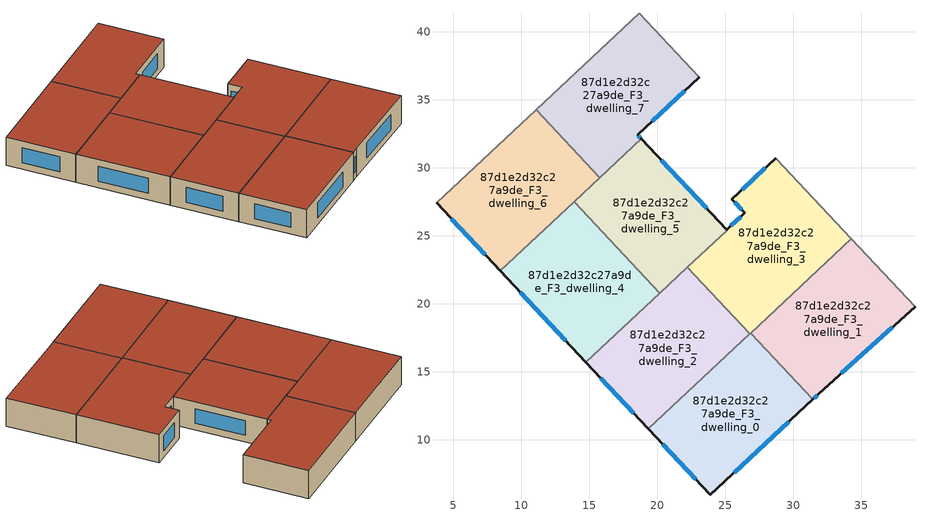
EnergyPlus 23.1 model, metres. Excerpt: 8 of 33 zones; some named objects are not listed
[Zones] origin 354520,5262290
87d1e2d32c27a9de_F3_dwelling_0
 floor to 87d1e2d32c27a9de_F2_dwelling_0 (EU_floor_Construction): 26.85,17.83 31.42,12.96 23.88,5.94 19.34,10.79 z9
 wall outside (EU_wall_Construction): 19.34,10.79 23.88,5.94 31.42,12.96 z9:12
 wall to 87d1e2d32c27a9de_F3_dwelling_1 (EU_wall_Construction): 31.42,12.96 26.85,17.83 z9:12
 wall to 87d1e2d32c27a9de_F3_dwelling_2 (EU_wall_Construction): 26.8,17.78 19.34,10.79 z9:12
 wall to 87d1e2d32c27a9de_F3_dwelling_3 (EU_wall_Construction): 26.85,17.83 26.8,17.78 z9:12
 window (EU_Window_Construction): 25.65,7.59 29.65,11.31 / 20.41,9.65 22.82,7.08 z9.7:11.3
 roof outside (EU_roof_Construction): 31.42,12.96 26.85,17.83 19.34,10.79 23.88,5.94 z12
87d1e2d32c27a9de_F3_dwelling_1
 floor to 87d1e2d32c27a9de_F2_dwelling_1 (EU_floor_Construction): 34.26,24.77 38.94,19.77 31.88,13.38 31.42,12.96 26.85,17.83 z9
 wall outside (EU_wall_Construction): 31.42,12.96 31.88,13.38 38.94,19.77 z9:12
 wall adiabatic (EU_wall_Construction): 38.94,19.77 34.26,24.77 z9:12
 wall to 87d1e2d32c27a9de_F3_dwelling_3 (EU_wall_Construction): 34.26,24.77 26.85,17.83 z9:12
 window (EU_Window_Construction): 33.53,14.88 37.28,18.27 / 31.53,13.06 31.77,13.28 z9.7:11.3
 roof outside (EU_roof_Construction): 38.94,19.77 34.26,24.77 26.85,17.83 31.42,12.96 31.88,13.38 z12
87d1e2d32c27a9de_F3_dwelling_2
 floor to 87d1e2d32c27a9de_F2_dwelling_2 (EU_floor_Construction): 22.21,22.68 26.8,17.78 19.34,10.79 14.75,15.69 z9
 wall outside (EU_wall_Construction): 14.75,15.69 19.34,10.79 z9:12
 wall to 87d1e2d32c27a9de_F3_dwelling_3 (EU_wall_Construction): 26.8,17.78 22.21,22.68 z9:12
 wall to 87d1e2d32c27a9de_F3_dwelling_4 (EU_wall_Construction): 20.18,20.78 14.75,15.69 z9:12
 wall to 87d1e2d32c27a9de_F3_dwelling_5 (EU_wall_Construction): 22.21,22.68 20.18,20.78 z9:12
 window (EU_Window_Construction): 15.83,14.54 18.26,11.94 z9.7:11.3
 roof outside (EU_roof_Construction): 26.8,17.78 22.21,22.68 14.75,15.69 19.34,10.79 z12
87d1e2d32c27a9de_F3_dwelling_3
 floor to 87d1e2d32c27a9de_F2_dwelling_3 (EU_floor_Construction): 28.71,30.69 34.26,24.77 26.8,17.78 22.21,22.68 25.12,25.41 25.1,25.44 26.43,26.67 25.49,27.69 z9
 wall outside (EU_wall_Construction): 28.71,30.69 25.49,27.69 26.43,26.67 25.1,25.44 z9:12
 wall to 87d1e2d32c27a9de_F3_dwelling_5 (EU_wall_Construction): 25.1,25.44 25.12,25.41 22.21,22.68 z9:12
 wall adiabatic (EU_wall_Construction): 34.26,24.77 28.71,30.69 z9:12
 window (EU_Window_Construction): 26.12,26.38 25.41,25.73 / 25.71,27.45 26.21,26.91 / 27.95,29.98 26.24,28.39 z9.7:11.3
 roof outside (EU_roof_Construction): 34.26,24.77 28.71,30.69 25.49,27.69 26.43,26.67 25.1,25.44 25.12,25.41 22.21,22.68 26.8,17.78 z12
87d1e2d32c27a9de_F3_dwelling_4
 floor to 87d1e2d32c27a9de_F2_dwelling_4 (EU_floor_Construction): 13.88,27.5 20.18,20.78 14.75,15.69 8.45,22.41 z9
 wall outside (EU_wall_Construction): 8.45,22.41 14.75,15.69 z9:12
 wall to 87d1e2d32c27a9de_F3_dwelling_5 (EU_wall_Construction): 20.18,20.78 13.88,27.5 z9:12
 wall to 87d1e2d32c27a9de_F3_dwelling_6 (EU_wall_Construction): 13.88,27.5 8.45,22.41 z9:12
 window (EU_Window_Construction): 9.93,20.83 13.27,17.27 z9.7:11.3
 roof outside (EU_roof_Construction): 20.18,20.78 13.88,27.5 8.45,22.41 14.75,15.69 z12
87d1e2d32c27a9de_F3_dwelling_5
 floor to 87d1e2d32c27a9de_F2_dwelling_5 (EU_floor_Construction): 18.82,32.13 25.1,25.44 25.12,25.41 20.18,20.78 13.88,27.5 z9
 wall outside (EU_wall_Construction): 25.1,25.44 18.82,32.13 z9:12
 wall to 87d1e2d32c27a9de_F3_dwelling_7 (EU_wall_Construction): 18.82,32.13 15.77,29.27 z9:12
 wall to 87d1e2d32c27a9de_F3_dwelling_6 (EU_wall_Construction): 15.77,29.27 13.88,27.51 z9:12
 window (EU_Window_Construction): 23.62,27.01 20.29,30.56 z9.7:11.3
 roof outside (EU_roof_Construction): 25.12,25.41 25.1,25.44 18.82,32.13 13.88,27.5 20.18,20.78 z12
87d1e2d32c27a9de_F3_dwelling_6
 floor to 87d1e2d32c27a9de_F2_dwelling_6 (EU_floor_Construction): 11.09,34.26 15.77,29.27 8.45,22.41 3.77,27.4 z9
 wall outside (EU_wall_Construction): 3.77,27.4 8.45,22.41 z9:12
 wall adiabatic (EU_wall_Construction): 11.09,34.26 3.77,27.4 z9:12
 wall to 87d1e2d32c27a9de_F3_dwelling_7 (EU_wall_Construction): 15.77,29.27 11.09,34.26 z9:12
 window (EU_Window_Construction): 4.87,26.23 7.35,23.58 z9.7:11.3
 roof outside (EU_roof_Construction): 15.77,29.27 11.09,34.26 3.77,27.4 8.45,22.41 z12
87d1e2d32c27a9de_F3_dwelling_7
 floor to 87d1e2d32c27a9de_F2_dwelling_7 (EU_floor_Construction): 18.68,41.37 23.09,36.65 18.55,32.42 18.82,32.13 15.77,29.27 11.09,34.26 z9
 wall outside (EU_wall_Construction): 18.82,32.13 18.55,32.42 23.09,36.65 z9:12
 wall adiabatic (EU_wall_Construction): 23.09,36.65 18.68,41.37 11.09,34.26 z9:12
 window (EU_Window_Construction): 19.62,33.41 22.02,35.66 / 18.76,32.2 18.61,32.35 z9.7:11.3
 roof outside (EU_roof_Construction): 18.82,32.13 18.55,32.42 23.09,36.65 18.68,41.37 11.09,34.26 15.77,29.27 z12
[Building]
EU S2 Campaign: North Axis=0; Terrain=City; Solar Distribution=FullExterior
[Site:Location]
Budapest.Ferenc.Liszt.Intl.AP: Latitude=47.437; Longitude=19.256; Time Zone=1; Elevation=185
[SizingPeriod:WeatherFileDays]
AnnualSizingPeriod: Begin Month=1; Begin Day of Month=1; End Month=12; End Day of Month=31; Day of Week for Start Day=Monday; Use Weather File Daylight Saving Period=No; Use Weather File Rain and Snow Indicators=No
[MATERIAL]
EU_InternalMass_Material: Roughness=MediumRough; Thickness=0.1; Conductivity=1; Density=1800; Specific Heat=900; Thermal Absorptance=0.9; Solar Absorptance=0.7; Visible Absorptance=0.7
[MATERIAL:NOMASS] Roughness=MediumRough; Thermal Absorptance=0.9; Solar Absorptance=0.7; Visible Absorptance=0.7
Name | Thermal Resistance
EU_wall_NoMass | 0.832559
EU_roof_NoMass | 1.39638
EU_floor_NoMass | 0.872794
[WINDOWMATERIAL:SIMPLEGLAZINGSYSTEM]
EU_Window_SimpleGlazing: UFactor=2.79869; Solar Heat Gain Coefficient=0.75; Visible Transmittance=0.75
[CONSTRUCTION]
EU_wall_Construction: EU_wall_NoMass
EU_roof_Construction: EU_roof_NoMass
EU_floor_Construction: EU_floor_NoMass
EU_Window_Construction: EU_Window_SimpleGlazing
EU_InternalMass_Construction: EU_InternalMass_Material
[ZONE] Type=1; Multiplier=1; Ceiling Height=autocalculate; Floor Area=autocalculate; Part of Total Floor Area=Yes
Name | Volume
87d1e2d32c27a9de_F3_dwelling_0 | 205.874
87d1e2d32c27a9de_F3_dwelling_1 | 205.852
87d1e2d32c27a9de_F3_dwelling_2 | 205.835
87d1e2d32c27a9de_F3_dwelling_3 | 224.559
87d1e2d32c27a9de_F3_dwelling_4 | 205.888
87d1e2d32c27a9de_F3_dwelling_5 | 187.142
87d1e2d32c27a9de_F3_dwelling_6 | 205.849
87d1e2d32c27a9de_F3_dwelling_7 | 205.858
[INTERNALMASS] Construction=EU_InternalMass_Construction
Name | Zone or ZoneList | Surface Area
87d1e2d32c27a9de_F3_dwelling_0_EU_InternalMass | 87d1e2d32c27a9de_F3_dwelling_0 | 68.6233
87d1e2d32c27a9de_F3_dwelling_1_EU_InternalMass | 87d1e2d32c27a9de_F3_dwelling_1 | 68.6165
87d1e2d32c27a9de_F3_dwelling_2_EU_InternalMass | 87d1e2d32c27a9de_F3_dwelling_2 | 68.6108
87d1e2d32c27a9de_F3_dwelling_3_EU_InternalMass | 87d1e2d32c27a9de_F3_dwelling_3 | 74.853
87d1e2d32c27a9de_F3_dwelling_4_EU_InternalMass | 87d1e2d32c27a9de_F3_dwelling_4 | 68.6273
87d1e2d32c27a9de_F3_dwelling_5_EU_InternalMass | 87d1e2d32c27a9de_F3_dwelling_5 | 62.3792
87d1e2d32c27a9de_F3_dwelling_6_EU_InternalMass | 87d1e2d32c27a9de_F3_dwelling_6 | 68.6165
87d1e2d32c27a9de_F3_dwelling_7_EU_InternalMass | 87d1e2d32c27a9de_F3_dwelling_7 | 68.6197
[OTHEREQUIPMENT] Fuel Type=Electricity; Design Level Calculation Method=Watts/Area; Power per Zone Floor Area=1; Fraction Latent=0; Fraction Radiant=0; Fraction Lost=0; Carbon Dioxide Generation Rate=0; EndUse Subcategory=EU_Step8_InternalGains
Name | Zone or ZoneList or Space or SpaceList | Schedule
EU_Step8_InternalGain_87d1e2d32c27a9de_F3_dwelling_0_f000 | 87d1e2d32c27a9de_F3_dwelling_0 | EU_Step8_GainSchedule_87d1e2d32c27a9de_F3_dwelling_0_f000
EU_Step8_InternalGain_87d1e2d32c27a9de_F3_dwelling_1_f000 | 87d1e2d32c27a9de_F3_dwelling_1 | EU_Step8_GainSchedule_87d1e2d32c27a9de_F3_dwelling_1_f000
EU_Step8_InternalGain_87d1e2d32c27a9de_F3_dwelling_2_f000 | 87d1e2d32c27a9de_F3_dwelling_2 | EU_Step8_GainSchedule_87d1e2d32c27a9de_F3_dwelling_2_f000
EU_Step8_InternalGain_87d1e2d32c27a9de_F3_dwelling_3_f000 | 87d1e2d32c27a9de_F3_dwelling_3 | EU_Step8_GainSchedule_87d1e2d32c27a9de_F3_dwelling_3_f000
EU_Step8_InternalGain_87d1e2d32c27a9de_F3_dwelling_4_f000 | 87d1e2d32c27a9de_F3_dwelling_4 | EU_Step8_GainSchedule_87d1e2d32c27a9de_F3_dwelling_4_f000
EU_Step8_InternalGain_87d1e2d32c27a9de_F3_dwelling_5_f000 | 87d1e2d32c27a9de_F3_dwelling_5 | EU_Step8_GainSchedule_87d1e2d32c27a9de_F3_dwelling_5_f000
EU_Step8_InternalGain_87d1e2d32c27a9de_F3_dwelling_6_f000 | 87d1e2d32c27a9de_F3_dwelling_6 | EU_Step8_GainSchedule_87d1e2d32c27a9de_F3_dwelling_6_f000
EU_Step8_InternalGain_87d1e2d32c27a9de_F3_dwelling_7_f000 | 87d1e2d32c27a9de_F3_dwelling_7 | EU_Step8_GainSchedule_87d1e2d32c27a9de_F3_dwelling_7_f000
[ZONEVENTILATION:DESIGNFLOWRATE] Schedule=EU_AlwaysOn; Design Flow Rate Calculation Method=AirChanges/Hour; Air Changes per Hour=0.475469; Ventilation Type=Natural; Fan Pressure Rise=0; Fan Total Efficiency=1; Constant Term Coefficient=1; Temperature Term Coefficient=0; Velocity Term Coefficient=0; Velocity Squared Term Coefficient=0; Minimum Indoor Temperature=-100; Maximum Indoor Temperature=100; Delta Temperature=-100; Minimum Outdoor Temperature=-100; Maximum Outdoor Temperature=100; Maximum Wind Speed=40
Name | Zone or ZoneList or Space or SpaceList
EU_ConstantAir_87d1e2d32c27a9de_F3_dwelling_0 | 87d1e2d32c27a9de_F3_dwelling_0
EU_ConstantAir_87d1e2d32c27a9de_F3_dwelling_1 | 87d1e2d32c27a9de_F3_dwelling_1
EU_ConstantAir_87d1e2d32c27a9de_F3_dwelling_2 | 87d1e2d32c27a9de_F3_dwelling_2
EU_ConstantAir_87d1e2d32c27a9de_F3_dwelling_3 | 87d1e2d32c27a9de_F3_dwelling_3
EU_ConstantAir_87d1e2d32c27a9de_F3_dwelling_4 | 87d1e2d32c27a9de_F3_dwelling_4
EU_ConstantAir_87d1e2d32c27a9de_F3_dwelling_5 | 87d1e2d32c27a9de_F3_dwelling_5
EU_ConstantAir_87d1e2d32c27a9de_F3_dwelling_6 | 87d1e2d32c27a9de_F3_dwelling_6
EU_ConstantAir_87d1e2d32c27a9de_F3_dwelling_7 | 87d1e2d32c27a9de_F3_dwelling_7
[HVACTEMPLATE:ZONE:IDEALLOADSAIRSYSTEM] System Availability Schedule=EU_AlwaysOn; Maximum Heating Supply Air Temperature=50; Minimum Cooling Supply Air Temperature=13; Maximum Heating Supply Air Humidity Ratio=0.0156; Minimum Cooling Supply Air Humidity Ratio=0.0077; Heating Limit=NoLimit; Cooling Limit=NoLimit; Heating Availability Schedule=EU_AlwaysOn; Cooling Availability Schedule=EU_CoolingOff; Dehumidification Control Type=ConstantSensibleHeatRatio; Cooling Sensible Heat Ratio=0.7; Dehumidification Setpoint=60; Humidification Control Type=None; Humidification Setpoint=30; Outdoor Air Method=None; Outdoor Air Flow Rate per Person=0.00944; Outdoor Air Flow Rate per Zone Floor Area=0; Outdoor Air Flow Rate per Zone=0; Demand Controlled Ventilation Type=None; Outdoor Air Economizer Type=NoEconomizer; Heat Recovery Type=None; Sensible Heat Recovery Effectiveness=0.7; Latent Heat Recovery Effectiveness=0.65
Name | Template Thermostat
87d1e2d32c27a9de_F3_dwelling_0 | EU_HeatOnly_87d1e2d32c27a9de_F3_dwelling_0
87d1e2d32c27a9de_F3_dwelling_1 | EU_HeatOnly_87d1e2d32c27a9de_F3_dwelling_1
87d1e2d32c27a9de_F3_dwelling_2 | EU_HeatOnly_87d1e2d32c27a9de_F3_dwelling_2
87d1e2d32c27a9de_F3_dwelling_3 | EU_HeatOnly_87d1e2d32c27a9de_F3_dwelling_3
87d1e2d32c27a9de_F3_dwelling_4 | EU_HeatOnly_87d1e2d32c27a9de_F3_dwelling_4
87d1e2d32c27a9de_F3_dwelling_5 | EU_HeatOnly_87d1e2d32c27a9de_F3_dwelling_5
87d1e2d32c27a9de_F3_dwelling_6 | EU_HeatOnly_87d1e2d32c27a9de_F3_dwelling_6
87d1e2d32c27a9de_F3_dwelling_7 | EU_HeatOnly_87d1e2d32c27a9de_F3_dwelling_7
[SIZING:ZONE] Zone Cooling Design Supply Air Temperature Input Method=SupplyAirTemperature; Zone Cooling Design Supply Air Temperature=13; Zone Heating Design Supply Air Temperature Input Method=SupplyAirTemperature; Zone Heating Design Supply Air Temperature=50; Zone Cooling Design Supply Air Humidity Ratio=0.008; Zone Heating Design Supply Air Humidity Ratio=0.008; Cooling Design Air Flow Method=DesignDay; Cooling Design Air Flow Rate=0; Cooling Minimum Air Flow per Zone Floor Area=0.000762; Cooling Minimum Air Flow=0; Cooling Minimum Air Flow Fraction=0.2; Heating Design Air Flow Method=DesignDay; Heating Design Air Flow Rate=0; Heating Maximum Air Flow per Zone Floor Area=0.002032; Heating Maximum Air Flow=0.141576; Heating Maximum Air Flow Fraction=0.3; Account for Dedicated Outdoor Air System=No; Dedicated Outdoor Air System Control Strategy=NeutralSupplyAir; Dedicated Outdoor Air Low Setpoint Temperature for Design=autosize; Dedicated Outdoor Air High Setpoint Temperature for Design=autosize; Zone Load Sizing Method=Sensible Load Only No Latent Load; Zone Latent Cooling Design Supply Air Humidity Ratio Input Method=HumidityRatioDifference; Zone Cooling Design Supply Air Humidity Ratio Difference=0.005; Zone Latent Heating Design Supply Air Humidity Ratio Input Method=HumidityRatioDifference; Zone Humidification Design Supply Air Humidity Ratio Difference=0.005
87d1e2d32c27a9de_F3_dwelling_0; 87d1e2d32c27a9de_F3_dwelling_1; 87d1e2d32c27a9de_F3_dwelling_2; 87d1e2d32c27a9de_F3_dwelling_3; 87d1e2d32c27a9de_F3_dwelling_4; 87d1e2d32c27a9de_F3_dwelling_5; 87d1e2d32c27a9de_F3_dwelling_6; 87d1e2d32c27a9de_F3_dwelling_7
[SCHEDULE:CONSTANT]
Name | Hourly Value
EU_AlwaysOn | 1
EU_CoolingOff | 0
[SCHEDULE:FILE] Column Number=1; Rows to Skip at Top=0; Number of Hours of Data=8760; Column Separator=Comma; Interpolate to Timestep=No; Minutes per Item=60; Adjust Schedule for Daylight Savings=Yes
Name | File
EU_Step8_GainSchedule_87d1e2d32c27a9de_F3_dwelling_0_f000 | ../../schedules/87d1e2d32c27a9de/87d1e2d32c27a9de_F3_dwelling_0_f000_gain.csv
EU_Step8_GainSchedule_87d1e2d32c27a9de_F3_dwelling_1_f000 | ../../schedules/87d1e2d32c27a9de/87d1e2d32c27a9de_F3_dwelling_1_f000_gain.csv
EU_Step8_GainSchedule_87d1e2d32c27a9de_F3_dwelling_2_f000 | ../../schedules/87d1e2d32c27a9de/87d1e2d32c27a9de_F3_dwelling_2_f000_gain.csv
EU_Step8_GainSchedule_87d1e2d32c27a9de_F3_dwelling_3_f000 | ../../schedules/87d1e2d32c27a9de/87d1e2d32c27a9de_F3_dwelling_3_f000_gain.csv
EU_Step8_GainSchedule_87d1e2d32c27a9de_F3_dwelling_4_f000 | ../../schedules/87d1e2d32c27a9de/87d1e2d32c27a9de_F3_dwelling_4_f000_gain.csv
EU_Step8_GainSchedule_87d1e2d32c27a9de_F3_dwelling_5_f000 | ../../schedules/87d1e2d32c27a9de/87d1e2d32c27a9de_F3_dwelling_5_f000_gain.csv
EU_Step8_GainSchedule_87d1e2d32c27a9de_F3_dwelling_6_f000 | ../../schedules/87d1e2d32c27a9de/87d1e2d32c27a9de_F3_dwelling_6_f000_gain.csv
EU_Step8_GainSchedule_87d1e2d32c27a9de_F3_dwelling_7_f000 | ../../schedules/87d1e2d32c27a9de/87d1e2d32c27a9de_F3_dwelling_7_f000_gain.csv
